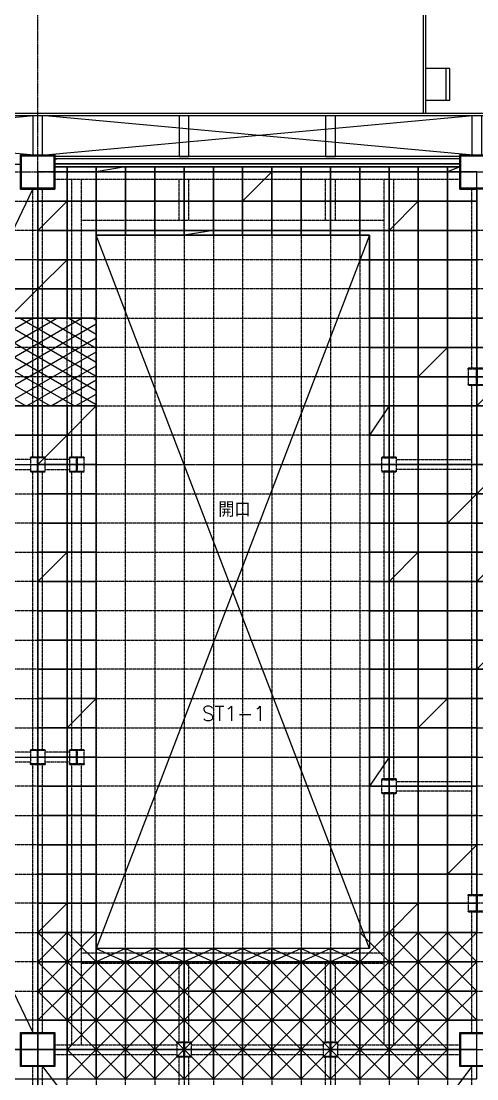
# Model space of a CAD drawing. Extents: x 73996 to 686888, y -9729 to 263202.
# Drawn here: x 354586 to 363926, y 198602 to 220296 of the extents above; entities that cross this region are included whole.
import ezdxf
from ezdxf.enums import TextEntityAlignment as Align

# ---------------------------------------------------------------- set-up
doc = ezdxf.new("R2010")
doc.units = 0
doc.header["$LTSCALE"] = 20
doc.linetypes.add('Data Center Layout_L20$0$CENTER', pattern=[2, 1.25, -0.25, 0.25, -0.25])
doc.linetypes.add('Data Center Layout_L20$0$DOTK1', pattern=[0.1, 0.05, -0.05])
for name, color, linetype, lineweight in [('Data Center Layout_L20$0$$ALDG', 252, 'Data Center Layout_L20$0$DOTK1', 0), ('Data Center Layout_L20$0$$ALDG-P', 252, 'Continuous', 0), ('Data Center Layout_L20$0$$AREA-RC', 252, 'Continuous', 0), ('Data Center Layout_L20$0$$OOBIKI', 252, 'Data Center Layout_L20$0$DOTK1', 0), ('Data Center Layout_L20$0$ARC', 252, 'Continuous', 0), ('Data Center Layout_L20$0$H-SIN', 252, 'Data Center Layout_L20$0$CENTER', 9), ('Data Center Layout_L20$0$HOJO1', 252, 'Continuous', 0)]:
    doc.layers.add(name, color=color, linetype=linetype, lineweight=lineweight)
doc.styles.add('Data Center Layout_L20$0$ROMS', font='ROMANS.shx', dxfattribs={"bigfont": 'bigfont.shx'})

# ---------------------------------------------------------------- blocks, each defined once
blk = doc.blocks.new('Data Center Layout_L20$0$BLANK')
blk.add_lwpolyline([(0, 0), (600, 0), (600, 600), (0, 600)], close=True)
blk = doc.blocks.new('Data Center Layout_L20$0$AGV')
for p, q in [((0, 600), (600, 0)), ((600, 600), (0, 0))]:
    blk.add_line(p, q)
blk.add_lwpolyline([(0, 0), (600, 0), (600, 600), (0, 600)], close=True)
blk = doc.blocks.new('Data Center Layout_L20$0$45%-AL-G')
blk.add_line((600, 600), (0, 0))
blk.add_lwpolyline([(0, 0), (600, 0), (600, 600), (0, 600)], close=True)
blk = doc.blocks.new('Data Center Layout_L20$0$A$C80dc7663')
at = {"layer": 'Data Center Layout_L20$0$$ALDG-P', "linetype": 'Data Center Layout_L20$0$DOTK1'}
h = blk.add_hatch(dxfattribs=at)
h.set_pattern_fill('EXP', color=256, scale=100, style=0)
h.set_pattern_definition([(30, (275940.24, 28654.4), (-125, 216.50635), []), (330, (275940.24, 28654.4), (125, 216.50635), [])])
h.paths.add_polyline_path([(393340.24, 179245.59), (398140.24, 179245.59), (398140.24, 181045.59), (393340.24, 181045.59)])
at = {"layer": 'Data Center Layout_L20$0$$ALDG'}
for p, q in [((397290.24, 184045.59), (405340.24, 184045.59)), ((397540.24, 148395.59), (397540.24, 184153.09)), ((398140.24, 184153.09), (398140.24, 148395.59)), ((398740.24, 148395.59), (398740.24, 184153.09)), ((399340.24, 184153.09), (399340.24, 148395.59)), ((399940.24, 184153.09), (399940.24, 148395.59)), ((400540.24, 184153.09), (400540.24, 148395.59)), ((401140.24, 184153.09), (401140.24, 148395.59)), ((401740.24, 184153.09), (401740.24, 148410.59)), ((402340.24, 184153.09), (402340.24, 148410.59)), ((402940.24, 184153.09), (402940.24, 148395.59)), ((403540.24, 184153.09), (403540.24, 148995.59)), ((404140.24, 184153.09), (404140.24, 148995.59)), ((404740.24, 184153.09), (404740.24, 148995.59)), ((405340.24, 184153.09), (405340.24, 148995.59)), ((396940.24, 183695.59), (396940.24, 166395.59)), ((379390.24, 183445.59), (405940.24, 183445.59)), ((426590.24, 182845.59), (379440.24, 182845.59)), ((490090.24, 182245.59), (334590.24, 182245.59)), ((490090.24, 181645.59), (339340.24, 181645.59)), ((339340.24, 181045.59), (490090.24, 181045.59)), ((490090.24, 180445.59), (339340.24, 180445.59)), ((531290.24, 179845.59), (334590.24, 179845.59)), ((334590.24, 179245.59), (531290.24, 179245.59)), ((531290.24, 178645.59), (334590.24, 178645.59)), ((334590.24, 178045.59), (531290.24, 178045.59)), ((334590.24, 177445.59), (531290.24, 177445.59)), ((531290.24, 176845.59), (334590.24, 176845.59)), ((334590.24, 176245.59), (531290.24, 176245.59)), ((531290.24, 175645.59), (334590.24, 175645.59)), ((531290.24, 175045.59), (334590.24, 175045.59)), ((334590.24, 174445.59), (531290.24, 174445.59)), ((531290.24, 173845.59), (334590.24, 173845.59)), ((334590.24, 173245.59), (531290.24, 173245.59)), ((334590.24, 172645.59), (531290.24, 172645.59)), ((334590.24, 172045.59), (531290.24, 172045.59)), ((531290.24, 171445.59), (334590.24, 171445.59)), ((334590.24, 170845.59), (531290.24, 170845.59)), ((531290.24, 170245.59), (334590.24, 170245.59)), ((334590.24, 169645.59), (531290.24, 169645.59)), ((531290.24, 169045.59), (334590.24, 169045.59)), ((334590.24, 168445.59), (531290.24, 168445.59)), ((531290.24, 167845.59), (334590.24, 167845.59)), ((334590.24, 167245.59), (531290.24, 167245.59)), ((531290.24, 166645.59), (334590.24, 166645.59)), ((397290.24, 166045.59), (405590.24, 166045.59)), ((396940.24, 165695.59), (396940.24, 148395.59))]:
    blk.add_line(p, q, dxfattribs=at)
at = {"layer": 'Data Center Layout_L20$0$$ALDG-P'}
for points in [[(396940.24, 182245.59), (396940.24, 183695.59), (397290.24, 183695.59), (397290.24, 184153.09), (405590.24, 184153.09), (405590.24, 183695.59), (405940.24, 183695.59), (405940.24, 168445.59), (403740.24, 168445.59), (403740.24, 182750.59), (398140.24, 182750.59), (398140.24, 182245.59)], [(393340.24, 181045.59), (398140.24, 181045.59), (398140.24, 182245.59), (393340.24, 182245.59)], [(393340.24, 178045.59), (398140.24, 178045.59), (398140.24, 179245.59), (393340.24, 179245.59)], [(396940.24, 168445.59), (398140.24, 168445.59), (398140.24, 178045.59), (396940.24, 178045.59)]]:
    blk.add_lwpolyline(points, close=True, dxfattribs=at)
at = {"layer": 'Data Center Layout_L20$0$$AREA-RC'}
blk.add_lwpolyline([(334590.24, 182845.59), (334590.24, 184203.09), (372590.24, 184203.09), (372590.24, 182845.59), (342940.24, 182845.59), (342940.24, 181045.59), (387940.24, 181045.59), (387940.24, 182845.59), (379390.24, 182845.59), (379390.24, 184203.09), (396590.24, 184203.09), (396590.24, 183695.59), (396940.24, 183695.59), (396940.24, 182245.59), (393340.24, 182245.59), (393340.24, 178045.59), (396940.24, 178045.59), (396940.24, 166645.59), (336340.24, 166645.59), (336340.24, 178645.59), (339940.24, 178645.59), (339940.24, 182845.59)], close=True, dxfattribs=at)
at = {"layer": 'Data Center Layout_L20$0$$OOBIKI'}
for p, q in [((397290.24, 183895.59), (405590.24, 183895.59)), ((397640.24, 178195.59), (397640.24, 183895.59)), ((397840.24, 178195.59), (397840.24, 183895.59)), ((399840.24, 183050.59), (399840.24, 183895.59)), ((400040.24, 183050.59), (400040.24, 183895.59)), ((402840.24, 183050.59), (402840.24, 183895.59)), ((403040.24, 183050.59), (403040.24, 183895.59)), ((404040.24, 178195.59), (404040.24, 183895.59)), ((404240.24, 178195.59), (404240.24, 183895.59)), ((396840.24, 178195.59), (396840.24, 183695.59)), ((397040.24, 178195.59), (397040.24, 183695.59)), ((405840.24, 180020.59), (405840.24, 183695.59)), ((404040.24, 183050.59), (397840.24, 183050.59)), ((397840.24, 182850.59), (404040.24, 182850.59)), ((405840.24, 169220.59), (405840.24, 179670.59)), ((396790.24, 178145.59), (394090.24, 178145.59)), ((397590.24, 178145.59), (397090.24, 178145.59)), ((404290.24, 178145.59), (405840.24, 178145.59)), ((394090.24, 177945.59), (396790.24, 177945.59)), ((396840.24, 172195.59), (396840.24, 177895.59)), ((397040.24, 172195.59), (397040.24, 177895.59)), ((397090.24, 177945.59), (397590.24, 177945.59)), ((397640.24, 172195.59), (397640.24, 177895.59)), ((397840.24, 172195.59), (397840.24, 177895.59)), ((404040.24, 171595.59), (404040.24, 177895.59)), ((404240.24, 171595.59), (404240.24, 177895.59)), ((405840.24, 177945.59), (404290.24, 177945.59)), ((396790.24, 172145.59), (394090.24, 172145.59)), ((397590.24, 172145.59), (397090.24, 172145.59)), ((394090.24, 171945.59), (396790.24, 171945.59)), ((396840.24, 166395.59), (396840.24, 171895.59)), ((397040.24, 166395.59), (397040.24, 171895.59)), ((397090.24, 171945.59), (397590.24, 171945.59)), ((397640.24, 166145.59), (397640.24, 171895.59)), ((397840.24, 166145.59), (397840.24, 171895.59)), ((404290.24, 171545.59), (405840.24, 171545.59)), ((404040.24, 166145.59), (404040.24, 171295.59)), ((404240.24, 166145.59), (404240.24, 171295.59)), ((405840.24, 171345.59), (404290.24, 171345.59)), ((405840.24, 166395.59), (405840.24, 168870.59)), ((404040.24, 168020.59), (397840.24, 168020.59)), ((397840.24, 167820.59), (404040.24, 167820.59)), ((399840.24, 166195.59), (399840.24, 167820.59)), ((400040.24, 166195.59), (400040.24, 167820.59)), ((402840.24, 166195.59), (402840.24, 167820.59)), ((403040.24, 166195.59), (403040.24, 167820.59)), ((397290.24, 166145.59), (399790.24, 166145.59)), ((400090.24, 166145.59), (402790.24, 166145.59)), ((403090.24, 166145.59), (405590.24, 166145.59)), ((397290.24, 165945.59), (399790.24, 165945.59)), ((399840.24, 160195.59), (399840.24, 165895.59)), ((400040.24, 160195.59), (400040.24, 165895.59)), ((400090.24, 165945.59), (402790.24, 165945.59)), ((402840.24, 160195.59), (402840.24, 165895.59)), ((403040.24, 160195.59), (403040.24, 165895.59)), ((403090.24, 165945.59), (405590.24, 165945.59)), ((396840.24, 160195.59), (396840.24, 165695.59)), ((397040.24, 160195.59), (397040.24, 165695.59)), ((405840.24, 160195.59), (405840.24, 165695.59))]:
    blk.add_line(p, q, dxfattribs=at)
at = {"layer": 'Data Center Layout_L20$0$$OOBIKI', "linetype": 'Data Center Layout_L20$0$DOTK1'}
for points in [[(405765.24, 180020.59), (406115.24, 180020.59), (406115.24, 180001.59), (405946.24, 180001.59), (405946.24, 179689.59), (406115.24, 179689.59), (406115.24, 179670.59), (405765.24, 179670.59), (405765.24, 179689.59), (405934.24, 179689.59), (405934.24, 180001.59), (405765.24, 180001.59)], [(396790.24, 178195.59), (397090.24, 178195.59), (397090.24, 178180.59), (396945.24, 178180.59), (396945.24, 177910.59), (397090.24, 177910.59), (397090.24, 177895.59), (396790.24, 177895.59), (396790.24, 177910.59), (396935.24, 177910.59), (396935.24, 178180.59), (396790.24, 178180.59)], [(397590.24, 178195.59), (397890.24, 178195.59), (397890.24, 178180.59), (397745.24, 178180.59), (397745.24, 177910.59), (397890.24, 177910.59), (397890.24, 177895.59), (397590.24, 177895.59), (397590.24, 177910.59), (397735.24, 177910.59), (397735.24, 178180.59), (397590.24, 178180.59)], [(404290.24, 178195.59), (403990.24, 178195.59), (403990.24, 178180.59), (404135.24, 178180.59), (404135.24, 177910.59), (403990.24, 177910.59), (403990.24, 177895.59), (404290.24, 177895.59), (404290.24, 177910.59), (404145.24, 177910.59), (404145.24, 178180.59), (404290.24, 178180.59)], [(396790.24, 172195.59), (397090.24, 172195.59), (397090.24, 172180.59), (396945.24, 172180.59), (396945.24, 171910.59), (397090.24, 171910.59), (397090.24, 171895.59), (396790.24, 171895.59), (396790.24, 171910.59), (396935.24, 171910.59), (396935.24, 172180.59), (396790.24, 172180.59)], [(397590.24, 172195.59), (397890.24, 172195.59), (397890.24, 172180.59), (397745.24, 172180.59), (397745.24, 171910.59), (397890.24, 171910.59), (397890.24, 171895.59), (397590.24, 171895.59), (397590.24, 171910.59), (397735.24, 171910.59), (397735.24, 172180.59), (397590.24, 172180.59)], [(404290.24, 171595.59), (403990.24, 171595.59), (403990.24, 171580.59), (404135.24, 171580.59), (404135.24, 171310.59), (403990.24, 171310.59), (403990.24, 171295.59), (404290.24, 171295.59), (404290.24, 171310.59), (404145.24, 171310.59), (404145.24, 171580.59), (404290.24, 171580.59)], [(405765.24, 169220.59), (406115.24, 169220.59), (406115.24, 169201.59), (405946.24, 169201.59), (405946.24, 168889.59), (406115.24, 168889.59), (406115.24, 168870.59), (405765.24, 168870.59), (405765.24, 168889.59), (405934.24, 168889.59), (405934.24, 169201.59), (405765.24, 169201.59)], [(399790.24, 166195.59), (400090.24, 166195.59), (400090.24, 166180.59), (399945.24, 166180.59), (399945.24, 165910.59), (400090.24, 165910.59), (400090.24, 165895.59), (399790.24, 165895.59), (399790.24, 165910.59), (399935.24, 165910.59), (399935.24, 166180.59), (399790.24, 166180.59)], [(402790.24, 166195.59), (403090.24, 166195.59), (403090.24, 166180.59), (402945.24, 166180.59), (402945.24, 165910.59), (403090.24, 165910.59), (403090.24, 165895.59), (402790.24, 165895.59), (402790.24, 165910.59), (402935.24, 165910.59), (402935.24, 166180.59), (402790.24, 166180.59)]]:
    blk.add_lwpolyline(points, close=True, dxfattribs=at)
at = {"layer": 'Data Center Layout_L20$0$$OOBIKI'}
for points in [[(405765.24, 179670.59), (406115.24, 179670.59), (406115.24, 180020.59), (405765.24, 180020.59)], [(396790.24, 177895.59), (397090.24, 177895.59), (397090.24, 178195.59), (396790.24, 178195.59)], [(397590.24, 177895.59), (397890.24, 177895.59), (397890.24, 178195.59), (397590.24, 178195.59)], [(404290.24, 177895.59), (403990.24, 177895.59), (403990.24, 178195.59), (404290.24, 178195.59)], [(396790.24, 171895.59), (397090.24, 171895.59), (397090.24, 172195.59), (396790.24, 172195.59)], [(397590.24, 171895.59), (397890.24, 171895.59), (397890.24, 172195.59), (397590.24, 172195.59)], [(404290.24, 171295.59), (403990.24, 171295.59), (403990.24, 171595.59), (404290.24, 171595.59)], [(405765.24, 168870.59), (406115.24, 168870.59), (406115.24, 169220.59), (405765.24, 169220.59)], [(399790.24, 165895.59), (400090.24, 165895.59), (400090.24, 166195.59), (399790.24, 166195.59)], [(402790.24, 165895.59), (403090.24, 165895.59), (403090.24, 166195.59), (402790.24, 166195.59)]]:
    blk.add_lwpolyline(points, close=True, dxfattribs=at)
at = {"layer": 'Data Center Layout_L20$0$ARC'}
for p, q in [((404840.24, 190045.59), (404840.24, 185245.59)), ((404890.24, 190045.59), (404890.24, 185245.59)), ((405310.24, 185520.59), (405310.24, 186170.59)), ((424540.24, 185245.59), (379390.24, 185245.59)), ((424490.24, 185195.59), (379390.24, 185195.59)), ((396790.24, 184395.59), (388090.24, 185195.59)), ((388090.24, 184395.59), (396790.24, 185195.59)), ((397090.24, 184395.59), (405790.24, 185195.59)), ((405790.24, 184395.59), (397090.24, 185195.59)), ((405590.24, 184365.59), (397290.24, 184365.59)), ((405590.24, 184315.59), (397290.24, 184315.59)), ((405590.24, 184215.59), (397290.24, 184215.59)), ((405590.24, 184203.09), (397290.24, 184203.09)), ((405590.24, 184153.09), (397290.24, 184153.09)), ((403740.24, 182750.59), (398140.24, 168120.59)), ((403740.24, 168120.59), (398140.24, 182750.59))]:
    blk.add_line(p, q, dxfattribs=at)
for points in [[(405390.24, 185520.59), (405390.24, 186170.59), (404890.24, 186170.59), (404890.24, 185520.59)], [(396840.24, 184395.59), (397040.24, 184395.59), (397040.24, 185195.59), (396840.24, 185195.59)], [(399840.24, 184365.59), (400040.24, 184365.59), (400040.24, 185195.59), (399840.24, 185195.59)], [(402840.24, 184365.59), (403040.24, 184365.59), (403040.24, 185195.59), (402840.24, 185195.59)], [(405840.24, 184395.59), (406040.24, 184395.59), (406040.24, 185195.59), (405840.24, 185195.59)], [(396590.24, 183695.59), (396590.24, 184395.59), (397290.24, 184395.59), (397290.24, 183695.59)], [(405590.24, 183695.59), (405590.24, 184395.59), (406290.24, 184395.59), (406290.24, 183695.59)], [(396610.24, 183715.59), (396610.24, 184375.59), (397270.24, 184375.59), (397270.24, 183715.59)], [(405610.24, 183715.59), (405610.24, 184375.59), (406270.24, 184375.59), (406270.24, 183715.59)], [(398140.24, 168120.59), (398140.24, 182750.59), (403740.24, 182750.59), (403740.24, 168120.59)], [(393340.24, 179245.59), (398140.24, 179245.59), (398140.24, 181045.59), (393340.24, 181045.59)], [(396590.24, 165695.59), (396590.24, 166395.59), (397290.24, 166395.59), (397290.24, 165695.59)], [(405590.24, 165695.59), (405590.24, 166395.59), (406290.24, 166395.59), (406290.24, 165695.59)], [(396610.24, 165715.59), (396610.24, 166375.59), (397270.24, 166375.59), (397270.24, 165715.59)], [(405610.24, 165715.59), (405610.24, 166375.59), (406270.24, 166375.59), (406270.24, 165715.59)]]:
    blk.add_lwpolyline(points, close=True, dxfattribs=at)
for points in [[(397330.24, 184225.59), (397330.24, 184215.59), (397290.24, 184215.59), (397290.24, 184315.59), (397330.24, 184315.59), (397330.24, 184305.59)], [(405550.24, 184225.59), (405550.24, 184215.59), (405590.24, 184215.59), (405590.24, 184315.59), (405550.24, 184315.59), (405550.24, 184305.59)]]:
    blk.add_lwpolyline(points, dxfattribs=at)
at = {"layer": 'Data Center Layout_L20$0$H-SIN'}
for p, q in [((396940.24, 124521.53), (396940.24, 230045.59)), ((294307.41, 184045.59), (588940.24, 184045.59)), ((294307.41, 178045.59), (588940.24, 178045.59)), ((294307.41, 172045.59), (588940.24, 172045.59)), ((294307.41, 166045.59), (588940.24, 166045.59))]:
    blk.add_line(p, q, dxfattribs=at)
at = {"layer": 'Data Center Layout_L20$0$HOJO1'}
for p, q in [((388440.24, 183820.59), (396840.24, 166395.59)), ((388440.24, 166145.59), (396840.24, 183695.59)), ((405840.24, 165695.59), (397040.24, 154145.59)), ((397040.24, 165695.59), (405840.24, 154145.59))]:
    blk.add_line(p, q, dxfattribs=at)
at = {"layer": 'Data Center Layout_L20$0$$ALDG-P'}
for name, p in [('Data Center Layout_L20$0$BLANK', (396940.24, 183445.59)), ('Data Center Layout_L20$0$BLANK', (397540.24, 183445.59)), ('Data Center Layout_L20$0$BLANK', (398140.24, 183445.59)), ('Data Center Layout_L20$0$BLANK', (398740.24, 183445.59)), ('Data Center Layout_L20$0$BLANK', (399340.24, 183445.59)), ('Data Center Layout_L20$0$BLANK', (399940.24, 183445.59)), ('Data Center Layout_L20$0$BLANK', (400540.24, 183445.59)), ('Data Center Layout_L20$0$45%-AL-G', (401140.24, 183445.59)), ('Data Center Layout_L20$0$BLANK', (401740.24, 183445.59)), ('Data Center Layout_L20$0$BLANK', (402340.24, 183445.59)), ('Data Center Layout_L20$0$BLANK', (402940.24, 183445.59)), ('Data Center Layout_L20$0$BLANK', (403540.24, 183445.59)), ('Data Center Layout_L20$0$BLANK', (404140.24, 183445.59)), ('Data Center Layout_L20$0$BLANK', (404740.24, 183445.59)), ('Data Center Layout_L20$0$BLANK', (405340.24, 183445.59)), ('Data Center Layout_L20$0$45%-AL-G', (396940.24, 182845.59)), ('Data Center Layout_L20$0$BLANK', (397540.24, 182845.59)), ('Data Center Layout_L20$0$BLANK', (398140.24, 182845.59)), ('Data Center Layout_L20$0$BLANK', (398740.24, 182845.59)), ('Data Center Layout_L20$0$BLANK', (399340.24, 182845.59)), ('Data Center Layout_L20$0$BLANK', (399940.24, 182845.59)), ('Data Center Layout_L20$0$BLANK', (400540.24, 182845.59)), ('Data Center Layout_L20$0$BLANK', (401140.24, 182845.59)), ('Data Center Layout_L20$0$BLANK', (401740.24, 182845.59)), ('Data Center Layout_L20$0$BLANK', (402340.24, 182845.59)), ('Data Center Layout_L20$0$BLANK', (402940.24, 182845.59)), ('Data Center Layout_L20$0$BLANK', (403540.24, 182845.59)), ('Data Center Layout_L20$0$45%-AL-G', (404140.24, 182845.59)), ('Data Center Layout_L20$0$BLANK', (404740.24, 182845.59)), ('Data Center Layout_L20$0$BLANK', (405340.24, 182845.59)), ('Data Center Layout_L20$0$BLANK', (396940.24, 182245.59)), ('Data Center Layout_L20$0$BLANK', (397540.24, 182245.59)), ('Data Center Layout_L20$0$BLANK', (403540.24, 182245.59)), ('Data Center Layout_L20$0$BLANK', (404140.24, 182245.59)), ('Data Center Layout_L20$0$BLANK', (404740.24, 182245.59)), ('Data Center Layout_L20$0$BLANK', (405340.24, 182245.59)), ('Data Center Layout_L20$0$BLANK', (396340.24, 181645.59)), ('Data Center Layout_L20$0$45%-AL-G', (396940.24, 181645.59)), ('Data Center Layout_L20$0$BLANK', (397540.24, 181645.59)), ('Data Center Layout_L20$0$BLANK', (404140.24, 181645.59)), ('Data Center Layout_L20$0$BLANK', (404740.24, 181645.59)), ('Data Center Layout_L20$0$BLANK', (405340.24, 181645.59)), ('Data Center Layout_L20$0$45%-AL-G', (396340.24, 181045.59)), ('Data Center Layout_L20$0$BLANK', (396940.24, 181045.59)), ('Data Center Layout_L20$0$BLANK', (397540.24, 181045.59)), ('Data Center Layout_L20$0$BLANK', (404140.24, 181045.59)), ('Data Center Layout_L20$0$BLANK', (404740.24, 181045.59)), ('Data Center Layout_L20$0$BLANK', (405340.24, 181045.59)), ('Data Center Layout_L20$0$BLANK', (404140.24, 180445.59)), ('Data Center Layout_L20$0$BLANK', (404740.24, 180445.59)), ('Data Center Layout_L20$0$BLANK', (405340.24, 180445.59)), ('Data Center Layout_L20$0$BLANK', (405940.24, 180445.59)), ('Data Center Layout_L20$0$BLANK', (404140.24, 179845.59)), ('Data Center Layout_L20$0$45%-AL-G', (404740.24, 179845.59)), ('Data Center Layout_L20$0$BLANK', (405340.24, 179845.59)), ('Data Center Layout_L20$0$BLANK', (405940.24, 179845.59)), ('Data Center Layout_L20$0$BLANK', (404140.24, 179245.59)), ('Data Center Layout_L20$0$BLANK', (404740.24, 179245.59)), ('Data Center Layout_L20$0$BLANK', (405340.24, 179245.59)), ('Data Center Layout_L20$0$45%-AL-G', (405940.24, 179245.59)), ('Data Center Layout_L20$0$BLANK', (396340.24, 178645.59)), ('Data Center Layout_L20$0$BLANK', (396940.24, 178645.59)), ('Data Center Layout_L20$0$45%-AL-G', (397540.24, 178645.59)), ('Data Center Layout_L20$0$BLANK', (404140.24, 178645.59)), ('Data Center Layout_L20$0$BLANK', (404740.24, 178645.59)), ('Data Center Layout_L20$0$BLANK', (405340.24, 178645.59)), ('Data Center Layout_L20$0$BLANK', (405940.24, 178645.59)), ('Data Center Layout_L20$0$BLANK', (396340.24, 178045.59)), ('Data Center Layout_L20$0$45%-AL-G', (396940.24, 178045.59)), ('Data Center Layout_L20$0$BLANK', (397540.24, 178045.59)), ('Data Center Layout_L20$0$BLANK', (404140.24, 178045.59)), ('Data Center Layout_L20$0$BLANK', (404740.24, 178045.59)), ('Data Center Layout_L20$0$BLANK', (405340.24, 178045.59)), ('Data Center Layout_L20$0$BLANK', (405940.24, 178045.59)), ('Data Center Layout_L20$0$BLANK', (396940.24, 177445.59)), ('Data Center Layout_L20$0$BLANK', (397540.24, 177445.59)), ('Data Center Layout_L20$0$BLANK', (404140.24, 177445.59)), ('Data Center Layout_L20$0$BLANK', (404740.24, 177445.59)), ('Data Center Layout_L20$0$BLANK', (405340.24, 177445.59)), ('Data Center Layout_L20$0$45%-AL-G', (405940.24, 177445.59)), ('Data Center Layout_L20$0$BLANK', (396940.24, 176845.59)), ('Data Center Layout_L20$0$BLANK', (397540.24, 176845.59)), ('Data Center Layout_L20$0$BLANK', (404140.24, 176845.59)), ('Data Center Layout_L20$0$BLANK', (404740.24, 176845.59)), ('Data Center Layout_L20$0$45%-AL-G', (405340.24, 176845.59)), ('Data Center Layout_L20$0$BLANK', (405940.24, 176845.59)), ('Data Center Layout_L20$0$BLANK', (396940.24, 176245.59)), ('Data Center Layout_L20$0$BLANK', (397540.24, 176245.59)), ('Data Center Layout_L20$0$BLANK', (404140.24, 176245.59)), ('Data Center Layout_L20$0$BLANK', (404740.24, 176245.59)), ('Data Center Layout_L20$0$BLANK', (405340.24, 176245.59)), ('Data Center Layout_L20$0$BLANK', (405940.24, 176245.59)), ('Data Center Layout_L20$0$45%-AL-G', (396940.24, 175645.59)), ('Data Center Layout_L20$0$BLANK', (397540.24, 175645.59)), ('Data Center Layout_L20$0$45%-AL-G', (404140.24, 175645.59)), ('Data Center Layout_L20$0$BLANK', (404740.24, 175645.59)), ('Data Center Layout_L20$0$BLANK', (405340.24, 175645.59)), ('Data Center Layout_L20$0$45%-AL-G', (405940.24, 175645.59)), ('Data Center Layout_L20$0$BLANK', (396940.24, 175045.59)), ('Data Center Layout_L20$0$BLANK', (397540.24, 175045.59)), ('Data Center Layout_L20$0$BLANK', (404140.24, 175045.59)), ('Data Center Layout_L20$0$BLANK', (404740.24, 175045.59)), ('Data Center Layout_L20$0$BLANK', (405340.24, 175045.59)), ('Data Center Layout_L20$0$BLANK', (405940.24, 175045.59)), ('Data Center Layout_L20$0$BLANK', (396940.24, 174445.59)), ('Data Center Layout_L20$0$BLANK', (397540.24, 174445.59)), ('Data Center Layout_L20$0$BLANK', (404140.24, 174445.59)), ('Data Center Layout_L20$0$BLANK', (404740.24, 174445.59)), ('Data Center Layout_L20$0$BLANK', (405340.24, 174445.59)), ('Data Center Layout_L20$0$BLANK', (405940.24, 174445.59)), ('Data Center Layout_L20$0$BLANK', (396940.24, 173845.59)), ('Data Center Layout_L20$0$BLANK', (397540.24, 173845.59)), ('Data Center Layout_L20$0$BLANK', (404140.24, 173845.59)), ('Data Center Layout_L20$0$BLANK', (404740.24, 173845.59)), ('Data Center Layout_L20$0$BLANK', (405340.24, 173845.59)), ('Data Center Layout_L20$0$45%-AL-G', (405940.24, 173845.59)), ('Data Center Layout_L20$0$BLANK', (396940.24, 173245.59)), ('Data Center Layout_L20$0$BLANK', (397540.24, 173245.59)), ('Data Center Layout_L20$0$BLANK', (404140.24, 173245.59)), ('Data Center Layout_L20$0$BLANK', (404740.24, 173245.59)), ('Data Center Layout_L20$0$BLANK', (405340.24, 173245.59)), ('Data Center Layout_L20$0$BLANK', (405940.24, 173245.59)), ('Data Center Layout_L20$0$BLANK', (396940.24, 172645.59)), ('Data Center Layout_L20$0$45%-AL-G', (397540.24, 172645.59)), ('Data Center Layout_L20$0$BLANK', (404140.24, 172645.59)), ('Data Center Layout_L20$0$45%-AL-G', (404740.24, 172645.59)), ('Data Center Layout_L20$0$BLANK', (405340.24, 172645.59)), ('Data Center Layout_L20$0$BLANK', (405940.24, 172645.59)), ('Data Center Layout_L20$0$BLANK', (396940.24, 172045.59)), ('Data Center Layout_L20$0$BLANK', (397540.24, 172045.59)), ('Data Center Layout_L20$0$BLANK', (404140.24, 172045.59)), ('Data Center Layout_L20$0$BLANK', (404740.24, 172045.59)), ('Data Center Layout_L20$0$BLANK', (405340.24, 172045.59)), ('Data Center Layout_L20$0$BLANK', (396940.24, 171445.59)), ('Data Center Layout_L20$0$BLANK', (397540.24, 171445.59)), ('Data Center Layout_L20$0$BLANK', (404140.24, 171445.59)), ('Data Center Layout_L20$0$BLANK', (404740.24, 171445.59)), ('Data Center Layout_L20$0$BLANK', (405340.24, 171445.59)), ('Data Center Layout_L20$0$BLANK', (396940.24, 170845.59)), ('Data Center Layout_L20$0$BLANK', (397540.24, 170845.59)), ('Data Center Layout_L20$0$BLANK', (404140.24, 170845.59)), ('Data Center Layout_L20$0$BLANK', (404740.24, 170845.59)), ('Data Center Layout_L20$0$BLANK', (405340.24, 170845.59)), ('Data Center Layout_L20$0$BLANK', (396940.24, 170245.59)), ('Data Center Layout_L20$0$BLANK', (397540.24, 170245.59)), ('Data Center Layout_L20$0$BLANK', (404140.24, 170245.59)), ('Data Center Layout_L20$0$BLANK', (404740.24, 170245.59)), ('Data Center Layout_L20$0$BLANK', (405340.24, 170245.59)), ('Data Center Layout_L20$0$BLANK', (396940.24, 169645.59)), ('Data Center Layout_L20$0$BLANK', (397540.24, 169645.59)), ('Data Center Layout_L20$0$BLANK', (404140.24, 169645.59)), ('Data Center Layout_L20$0$BLANK', (404740.24, 169645.59)), ('Data Center Layout_L20$0$45%-AL-G', (405340.24, 169645.59)), ('Data Center Layout_L20$0$BLANK', (396940.24, 169045.59)), ('Data Center Layout_L20$0$BLANK', (397540.24, 169045.59)), ('Data Center Layout_L20$0$BLANK', (404140.24, 169045.59)), ('Data Center Layout_L20$0$BLANK', (404740.24, 169045.59)), ('Data Center Layout_L20$0$BLANK', (405340.24, 169045.59)), ('Data Center Layout_L20$0$45%-AL-G', (396940.24, 168445.59)), ('Data Center Layout_L20$0$BLANK', (397540.24, 168445.59)), ('Data Center Layout_L20$0$45%-AL-G', (404140.24, 168445.59)), ('Data Center Layout_L20$0$BLANK', (404740.24, 168445.59)), ('Data Center Layout_L20$0$BLANK', (405340.24, 168445.59)), ('Data Center Layout_L20$0$AGV', (396940.24, 167845.59)), ('Data Center Layout_L20$0$AGV', (397540.24, 167845.59)), ('Data Center Layout_L20$0$AGV', (403540.24, 167845.59)), ('Data Center Layout_L20$0$AGV', (404140.24, 167845.59)), ('Data Center Layout_L20$0$AGV', (404740.24, 167845.59)), ('Data Center Layout_L20$0$AGV', (405340.24, 167845.59)), ('Data Center Layout_L20$0$AGV', (396940.24, 167245.59)), ('Data Center Layout_L20$0$AGV', (397540.24, 167245.59)), ('Data Center Layout_L20$0$AGV', (398140.24, 167245.59)), ('Data Center Layout_L20$0$AGV', (398740.24, 167245.59)), ('Data Center Layout_L20$0$AGV', (399340.24, 167245.59)), ('Data Center Layout_L20$0$AGV', (399940.24, 167245.59)), ('Data Center Layout_L20$0$AGV', (400540.24, 167245.59)), ('Data Center Layout_L20$0$AGV', (401140.24, 167245.59)), ('Data Center Layout_L20$0$AGV', (401740.24, 167245.59)), ('Data Center Layout_L20$0$AGV', (402340.24, 167245.59)), ('Data Center Layout_L20$0$AGV', (402940.24, 167245.59)), ('Data Center Layout_L20$0$AGV', (403540.24, 167245.59)), ('Data Center Layout_L20$0$AGV', (404140.24, 167245.59)), ('Data Center Layout_L20$0$AGV', (404740.24, 167245.59)), ('Data Center Layout_L20$0$AGV', (405340.24, 167245.59)), ('Data Center Layout_L20$0$AGV', (396940.24, 166645.59)), ('Data Center Layout_L20$0$AGV', (397540.24, 166645.59)), ('Data Center Layout_L20$0$AGV', (398140.24, 166645.59)), ('Data Center Layout_L20$0$AGV', (398740.24, 166645.59)), ('Data Center Layout_L20$0$AGV', (399340.24, 166645.59)), ('Data Center Layout_L20$0$AGV', (399940.24, 166645.59)), ('Data Center Layout_L20$0$AGV', (400540.24, 166645.59)), ('Data Center Layout_L20$0$AGV', (401140.24, 166645.59)), ('Data Center Layout_L20$0$AGV', (401740.24, 166645.59)), ('Data Center Layout_L20$0$AGV', (402340.24, 166645.59)), ('Data Center Layout_L20$0$AGV', (402940.24, 166645.59)), ('Data Center Layout_L20$0$AGV', (403540.24, 166645.59)), ('Data Center Layout_L20$0$AGV', (404140.24, 166645.59)), ('Data Center Layout_L20$0$AGV', (404740.24, 166645.59)), ('Data Center Layout_L20$0$AGV', (405340.24, 166645.59)), ('Data Center Layout_L20$0$BLANK', (396340.24, 166045.59)), ('Data Center Layout_L20$0$BLANK', (396940.24, 166045.59)), ('Data Center Layout_L20$0$AGV', (397540.24, 166045.59)), ('Data Center Layout_L20$0$AGV', (398140.24, 166045.59)), ('Data Center Layout_L20$0$AGV', (398740.24, 166045.59)), ('Data Center Layout_L20$0$AGV', (399340.24, 166045.59)), ('Data Center Layout_L20$0$AGV', (399940.24, 166045.59)), ('Data Center Layout_L20$0$AGV', (400540.24, 166045.59)), ('Data Center Layout_L20$0$AGV', (401140.24, 166045.59)), ('Data Center Layout_L20$0$AGV', (401740.24, 166045.59)), ('Data Center Layout_L20$0$AGV', (402340.24, 166045.59)), ('Data Center Layout_L20$0$AGV', (402940.24, 166045.59)), ('Data Center Layout_L20$0$AGV', (403540.24, 166045.59)), ('Data Center Layout_L20$0$AGV', (404140.24, 166045.59)), ('Data Center Layout_L20$0$AGV', (404740.24, 166045.59)), ('Data Center Layout_L20$0$BLANK', (405340.24, 166045.59)), ('Data Center Layout_L20$0$BLANK', (396340.24, 165445.59)), ('Data Center Layout_L20$0$BLANK', (396940.24, 165445.59)), ('Data Center Layout_L20$0$AGV', (397540.24, 165445.59)), ('Data Center Layout_L20$0$AGV', (398140.24, 165445.59)), ('Data Center Layout_L20$0$AGV', (398740.24, 165445.59)), ('Data Center Layout_L20$0$AGV', (399340.24, 165445.59)), ('Data Center Layout_L20$0$AGV', (399940.24, 165445.59)), ('Data Center Layout_L20$0$AGV', (400540.24, 165445.59)), ('Data Center Layout_L20$0$AGV', (401140.24, 165445.59)), ('Data Center Layout_L20$0$AGV', (401740.24, 165445.59)), ('Data Center Layout_L20$0$AGV', (402340.24, 165445.59)), ('Data Center Layout_L20$0$AGV', (402940.24, 165445.59)), ('Data Center Layout_L20$0$AGV', (403540.24, 165445.59)), ('Data Center Layout_L20$0$AGV', (404140.24, 165445.59)), ('Data Center Layout_L20$0$AGV', (404740.24, 165445.59)), ('Data Center Layout_L20$0$BLANK', (405340.24, 165445.59))]:
    blk.add_blockref(name, p, dxfattribs=at)
at = {"layer": 'Data Center Layout_L20$0$$ALDG-P', "xscale": 0.4166666666666667, "yscale": 0.1791666666666667, "zscale": 0.4166666666666667}
for name, p in [('Data Center Layout_L20$0$BLANK', (397290.24, 184045.59)), ('Data Center Layout_L20$0$45%-AL-G', (405340.24, 184045.59))]:
    blk.add_blockref(name, p, dxfattribs=at)
at = {"layer": 'Data Center Layout_L20$0$$ALDG-P'}
for name, p, yscale in [('Data Center Layout_L20$0$BLANK', (397540.24, 184045.59), 0.1791666666666667), ('Data Center Layout_L20$0$45%-AL-G', (398140.24, 184045.59), 0.1791666666666667), ('Data Center Layout_L20$0$BLANK', (398740.24, 184045.59), 0.1791666666666667), ('Data Center Layout_L20$0$BLANK', (399340.24, 184045.59), 0.1791666666666667), ('Data Center Layout_L20$0$BLANK', (399940.24, 184045.59), 0.1791666666666667), ('Data Center Layout_L20$0$BLANK', (400540.24, 184045.59), 0.1791666666666667), ('Data Center Layout_L20$0$BLANK', (401140.24, 184045.59), 0.1791666666666667), ('Data Center Layout_L20$0$BLANK', (401740.24, 184045.59), 0.1791666666666667), ('Data Center Layout_L20$0$BLANK', (402340.24, 184045.59), 0.1791666666666667), ('Data Center Layout_L20$0$BLANK', (402940.24, 184045.59), 0.1791666666666667), ('Data Center Layout_L20$0$BLANK', (403540.24, 184045.59), 0.1791666666666667), ('Data Center Layout_L20$0$BLANK', (404140.24, 184045.59), 0.1791666666666667), ('Data Center Layout_L20$0$BLANK', (404740.24, 184045.59), 0.1791666666666667), ('Data Center Layout_L20$0$BLANK', (398140.24, 182750.59), 0.1583333333333333), ('Data Center Layout_L20$0$BLANK', (398740.24, 182750.59), 0.1583333333333333), ('Data Center Layout_L20$0$BLANK', (399340.24, 182750.59), 0.1583333333333333), ('Data Center Layout_L20$0$45%-AL-G', (399940.24, 182750.59), 0.1583333333333333), ('Data Center Layout_L20$0$BLANK', (400540.24, 182750.59), 0.1583333333333333), ('Data Center Layout_L20$0$BLANK', (401140.24, 182750.59), 0.1583333333333333), ('Data Center Layout_L20$0$BLANK', (401740.24, 182750.59), 0.1583333333333333), ('Data Center Layout_L20$0$BLANK', (402340.24, 182750.59), 0.1583333333333333), ('Data Center Layout_L20$0$BLANK', (402940.24, 182750.59), 0.1583333333333333), ('Data Center Layout_L20$0$AGV', (398140.24, 167845.59), 0.4583333333333333), ('Data Center Layout_L20$0$AGV', (398740.24, 167845.59), 0.4583333333333333), ('Data Center Layout_L20$0$AGV', (399340.24, 167845.59), 0.4583333333333333), ('Data Center Layout_L20$0$AGV', (399940.24, 167845.59), 0.4583333333333333), ('Data Center Layout_L20$0$AGV', (400540.24, 167845.59), 0.4583333333333333), ('Data Center Layout_L20$0$AGV', (401140.24, 167845.59), 0.4583333333333333), ('Data Center Layout_L20$0$AGV', (401740.24, 167845.59), 0.4583333333333333), ('Data Center Layout_L20$0$AGV', (402340.24, 167845.59), 0.4583333333333333), ('Data Center Layout_L20$0$AGV', (402940.24, 167845.59), 0.4583333333333333)]:
    blk.add_blockref(name, p, dxfattribs=dict(at, yscale=yscale))
at = {"layer": 'Data Center Layout_L20$0$$ALDG-P', "xscale": 0.6666666666666666, "zscale": 0.6666666666666666}
for name, p in [('Data Center Layout_L20$0$BLANK', (403740.24, 181645.59)), ('Data Center Layout_L20$0$BLANK', (403740.24, 181045.59)), ('Data Center Layout_L20$0$BLANK', (403740.24, 180445.59)), ('Data Center Layout_L20$0$BLANK', (403740.24, 179845.59)), ('Data Center Layout_L20$0$BLANK', (403740.24, 179245.59)), ('Data Center Layout_L20$0$45%-AL-G', (403740.24, 178645.59)), ('Data Center Layout_L20$0$BLANK', (403740.24, 178045.59)), ('Data Center Layout_L20$0$BLANK', (403740.24, 177445.59)), ('Data Center Layout_L20$0$BLANK', (403740.24, 176845.59)), ('Data Center Layout_L20$0$BLANK', (403740.24, 176245.59)), ('Data Center Layout_L20$0$BLANK', (403740.24, 175645.59)), ('Data Center Layout_L20$0$BLANK', (403740.24, 175045.59)), ('Data Center Layout_L20$0$BLANK', (403740.24, 174445.59)), ('Data Center Layout_L20$0$BLANK', (403740.24, 173845.59)), ('Data Center Layout_L20$0$BLANK', (403740.24, 173245.59)), ('Data Center Layout_L20$0$BLANK', (403740.24, 172645.59)), ('Data Center Layout_L20$0$BLANK', (403740.24, 172045.59)), ('Data Center Layout_L20$0$45%-AL-G', (403740.24, 171445.59)), ('Data Center Layout_L20$0$BLANK', (403740.24, 170845.59)), ('Data Center Layout_L20$0$BLANK', (403740.24, 170245.59)), ('Data Center Layout_L20$0$BLANK', (403740.24, 169645.59)), ('Data Center Layout_L20$0$BLANK', (403740.24, 169045.59)), ('Data Center Layout_L20$0$BLANK', (403740.24, 168445.59))]:
    blk.add_blockref(name, p, dxfattribs=at)
at = {"layer": 'Data Center Layout_L20$0$ARC', "style": 'Data Center Layout_L20$0$ROMS'}
for s, p in [('開口', (400971.31, 177121.2)), ('ST1-1', (400960.83, 172939.2))]:
    blk.add_text(s, height=300, dxfattribs=at).set_placement(p, align=Align.MIDDLE_CENTER)
blk = doc.blocks.new('Data Center Layout_L20')
blk.add_blockref('Data Center Layout_L20$0$A$C80dc7663', (-42015, 33157))

msp = doc.modelspace()

# ---------------------------------------------------------------- block references
msp.add_blockref('Data Center Layout_L20', (0, 0))

doc.saveas('drawing.dxf')
